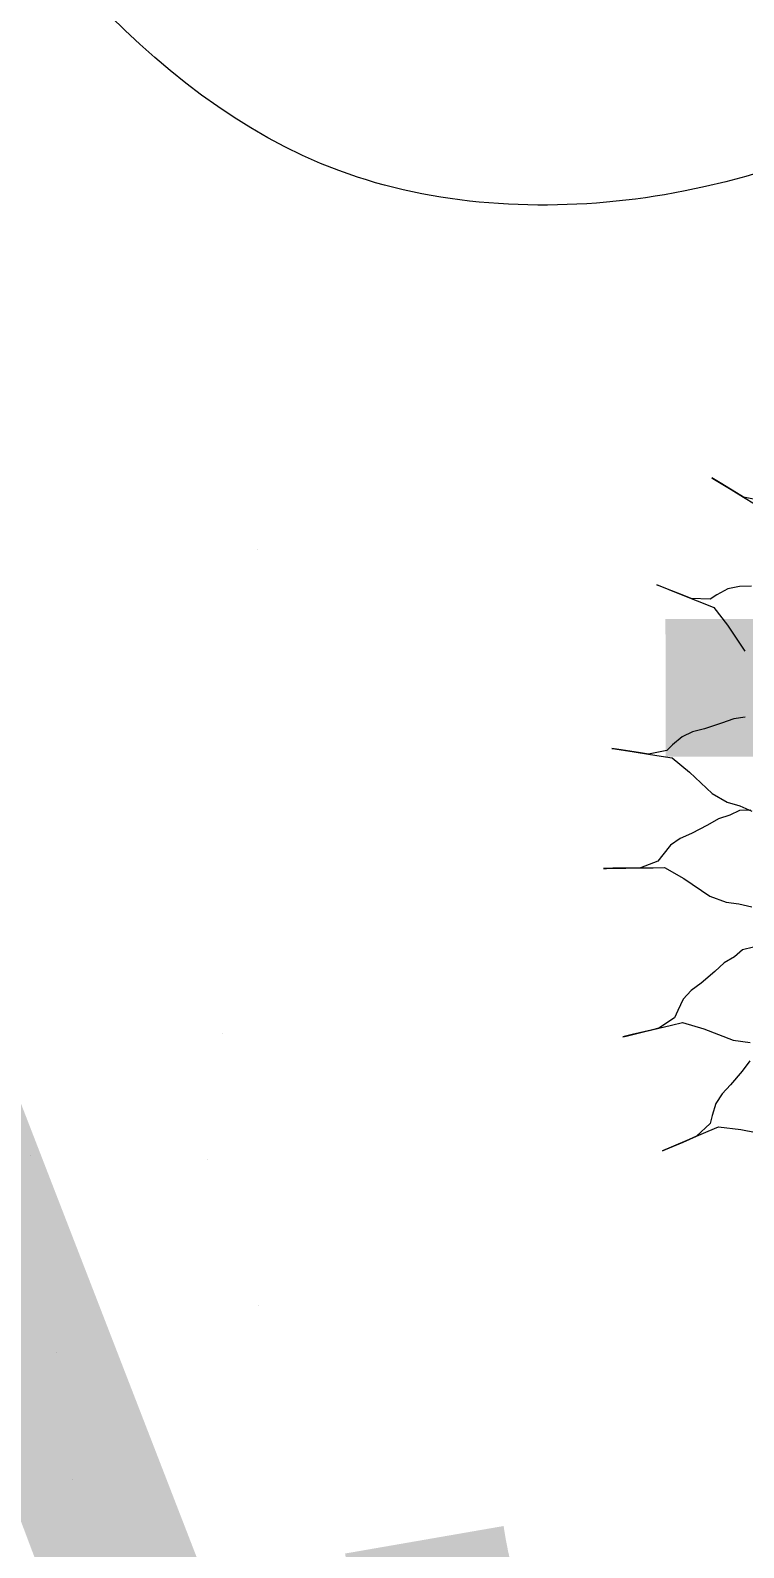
# Model space of a CAD drawing. Extents: x -454308 to 890911, y -14103 to 1343694.
# Drawn here: x 205225.47 to 205231.06, y 658690.5 to 658702.4 of the extents above; entities that cross this region are included whole.
import ezdxf

# ---------------------------------------------------------------- set-up
doc = ezdxf.new("R2010")
doc.units = 0
doc.header["$MEASUREMENT"] = 0
for name, color, linetype, lineweight in [('AR_Vegetacion', 105, 'Continuous', 5), ('TEXTO', 7, 'Continuous', 15), ('Vegetacion_', 105, 'Continuous', 5)]:
    doc.layers.add(name, color=color, linetype=linetype, lineweight=lineweight)
doc.styles.add('ARIAL', font='arial.ttf')

# ---------------------------------------------------------------- blocks, each defined once
blk = doc.blocks.new('AGAVE AZUL')
at = {"layer": 'Vegetacion_', "color": 47}
for p, q in [((-1.627, -0.2334), (-1.6665, -0.2552)), ((-1.6665, -0.2552), (-1.636, -0.2504)), ((-1.7314, -0.2653), (-1.7543, -0.2689)), ((-1.7543, -0.2689), (-1.7466, -0.2677)), ((-1.7466, -0.2677), (-1.7009, -0.2606)), ((-1.6856, -0.2582), (-1.7314, -0.2653)), ((-1.7009, -0.2606), (-1.6665, -0.2552)), ((-1.6665, -0.2552), (-1.6856, -0.2582)), ((-1.5353, -0.4255), (-1.5524, -0.4475)), ((-1.5134, -0.406), (-1.5353, -0.4255)), ((-1.5524, -0.4475), (-1.5634, -0.4756)), ((-1.5695, -0.4939), (-1.6049, -0.522)), ((-1.5756, -0.5122), (-1.5499, -0.5036)), ((-1.5634, -0.4756), (-1.5695, -0.4939)), ((-1.5499, -0.5036), (-1.4974, -0.5145)), ((-1.6671, -0.5428), (-1.6891, -0.5501)), ((-1.6817, -0.5476), (-1.6378, -0.533)), ((-1.6232, -0.5281), (-1.6671, -0.5428)), ((-1.6378, -0.533), (-1.6049, -0.522)), ((-1.6049, -0.522), (-1.6232, -0.5281)), ((-1.6049, -0.522), (-1.5756, -0.5122)), ((-1.4974, -0.5145), (-1.4254, -0.5352)), ((-1.6891, -0.5501), (-1.6817, -0.5476)), ((-1.3408, -0.6762), (-1.3558, -0.7035)), ((-1.3218, -0.6556), (-1.3408, -0.6762)), ((-1.3558, -0.7035), (-1.3788, -0.74)), ((-1.3958, -0.764), (-1.4075, -0.7892)), ((-1.3788, -0.74), (-1.3958, -0.764)), ((-1.4075, -0.7892), (-1.412, -0.819)), ((-1.412, -0.819), (-1.4138, -0.8382)), ((-1.2232, -0.8394), (-1.1948, -0.8266)), ((-1.1882, -0.8353), (-1.1981, -0.8592)), ((-1.1948, -0.8266), (-1.1644, -0.8172)), ((-1.1678, -0.8176), (-1.1882, -0.8353)), ((-1.4717, -0.8916), (-1.442, -0.8735)), ((-1.442, -0.8735), (-1.4585, -0.8836)), ((-1.4138, -0.8382), (-1.442, -0.8735)), ((-1.442, -0.8735), (-1.4157, -0.8574)), ((-1.4157, -0.8574), (-1.3926, -0.8434)), ((-1.3926, -0.8434), (-1.339, -0.8423)), ((-1.339, -0.8423), (-1.2642, -0.8464)), ((-1.2642, -0.8464), (-1.2232, -0.8394)), ((-1.1981, -0.8592), (-1.2135, -0.8828)), ((-1.4981, -0.9077), (-1.5178, -0.9198)), ((-1.5112, -0.9157), (-1.4717, -0.8916)), ((-1.4585, -0.8836), (-1.4981, -0.9077)), ((-1.2135, -0.8828), (-1.2238, -0.9122)), ((-1.5178, -0.9198), (-1.5112, -0.9157)), ((-1.2238, -0.9122), (-1.2403, -0.952)), ((-1.2531, -0.9785), (-1.2604, -1.0053)), ((-1.2403, -0.952), (-1.2531, -0.9785)), ((-1.2604, -1.0053), (-1.2598, -1.0355)), ((-1.0703, -1.0241), (-1.0444, -1.0068)), ((-1.0444, -1.0068), (-1.0161, -0.9923)), ((-1.2585, -1.0547), (-1.2804, -1.0942)), ((-1.2598, -1.0355), (-1.2585, -1.0547)), ((-1.2367, -1.0562), (-1.184, -1.0462)), ((-1.184, -1.0462), (-1.1095, -1.0378)), ((-1.1095, -1.0378), (-1.0703, -1.0241)), ((-1.2804, -1.0942), (-1.2571, -1.074)), ((-1.2571, -1.074), (-1.2367, -1.0562)), ((-0.966, -1.0859), (-0.9703, -1.1115)), ((-0.95, -1.0641), (-0.966, -1.0859)), ((-1.3416, -1.1474), (-1.3066, -1.117)), ((-1.295, -1.1069), (-1.33, -1.1372)), ((-1.3066, -1.117), (-1.2804, -1.0942)), ((-1.2804, -1.0942), (-1.295, -1.1069)), ((-0.9703, -1.1115), (-0.98, -1.1378)), ((-1.33, -1.1372), (-1.3474, -1.1524)), ((-1.3474, -1.1524), (-1.3416, -1.1474)), ((-0.98, -1.1378), (-0.9834, -1.1688)), ((-0.9834, -1.1688), (-0.9906, -1.2113)), ((-0.9906, -1.2113), (-0.9972, -1.24)), ((-0.9972, -1.24), (-0.9984, -1.2678)), ((-0.9984, -1.2678), (-0.9911, -1.297)), ((-0.9147, -1.2906), (-0.844, -1.2657)), ((-0.844, -1.2657), (-0.8088, -1.2436)), ((-0.9911, -1.297), (-0.9854, -1.3155)), ((-0.9638, -1.3121), (-0.9147, -1.2906)), ((-0.7807, -1.2778), (-0.779, -1.3089)), ((-0.779, -1.3089), (-0.779, -1.352)), ((-0.9854, -1.3155), (-0.998, -1.3589)), ((-0.998, -1.3589), (-0.9798, -1.3339)), ((-0.9798, -1.3339), (-0.9638, -1.3121)), ((-1.0094, -1.3745), (-1.0367, -1.4119)), ((-1.0185, -1.3869), (-0.998, -1.3589)), ((-0.998, -1.3589), (-1.0094, -1.3745)), ((-0.779, -1.352), (-0.7807, -1.3814)), ((-0.7807, -1.3814), (-0.7772, -1.409)), ((-0.6909, -1.4175), (-0.6254, -1.3812)), ((-1.0367, -1.4119), (-1.0503, -1.4306)), ((-1.0458, -1.4244), (-1.0185, -1.3869)), ((-0.7772, -1.409), (-0.7651, -1.4366)), ((-0.7358, -1.4469), (-0.6909, -1.4175)), ((-1.0503, -1.4306), (-1.0458, -1.4244)), ((-0.7651, -1.4366), (-0.7565, -1.4538)), ((-0.7565, -1.4538), (-0.7617, -1.4987)), ((-0.7479, -1.4711), (-0.7358, -1.4469)), ((-0.7617, -1.4987), (-0.7479, -1.4711)), ((-0.7703, -1.516), (-0.791, -1.5575)), ((-0.7772, -1.5298), (-0.7617, -1.4987)), ((-0.7617, -1.4987), (-0.7703, -1.516)), ((-0.791, -1.5575), (-0.8013, -1.5782)), ((-0.7979, -1.5713), (-0.7772, -1.5298)), ((-0.8013, -1.5782), (-0.7979, -1.5713))]:
    blk.add_line(p, q, dxfattribs=at)
blk = doc.blocks.new('A$C5E4E7328')
at = {"layer": 'AR_Vegetacion'}
blk.add_spline([(0.78566, 0.34553), (0.746, 0.46247), (0.65391, 0.53185), (0.51122, 0.52338), (0.42191, 0.44752), (0.3416, 0.29466), (0.27925, 0.24385), (0.1094, 0.24563)], degree=3, dxfattribs=at)
at = {"layer": 'AR_Vegetacion', "xscale": 0.1089994751442921, "yscale": 0.1089994751442921, "zscale": 0.1089994751442921, "rotation": 2.198464782989686}
blk.add_blockref('AGAVE AZUL', (0.59062, 0.28498), dxfattribs=at)

msp = doc.modelspace()

# ---------------------------------------------------------------- hatches: boundary and pattern name
at = {"layer": 'Vegetacion_', "lineweight": 18}
h = msp.add_hatch(dxfattribs=at)
h.set_pattern_fill('AR-SAND', color=256, scale=0.075, angle=90, style=0)
h.set_pattern_definition([(127.5, (205523.2828, 658641.817), (-3.6706, -0.120002), [0, -2.8956, 0, -3.2385, 0, -3.095625]), (97.5, (205523.283, 658641.817), (-5.37619, 3.371425), [0, -1.5621, 0, -2.60985, 0, -1.000125]), (57.5, (205523.2828, 658639.474), (-0.01078, 5.932443), [0, -0.9525, 0, -3.429, 0, -4.47675]), (47.5, (205523.283, 658639.474), (-1.67197, 5.72667), [0, -0.47625, 0, -2.2479, 0, -2.57175])])
h.paths.add_polyline_path([(205240.779, 658760.076), (205244.633, 658759.191), (205246.153, 658758.921), (205245.555, 658755.019), (205245.068, 658746.658), (205246, 658738.27), (205248.325, 658730.433), (205250.262, 658726.009), (205245.321, 658725.228), (205242.203, 658726.786), (205235.228, 658726.622), (205228.074, 658722.01), (205227.5, 658717.665), (205227.418, 658715.698), (205223.144, 658713.545), (205222.98, 658709.528), (205221.667, 658706.577), (205221.667, 658704.528), (205222.93, 658700.109), (205225.461, 658698.96), (205226.669, 658698.96), (205227.647, 658698.615), (205227.103, 658693.737), (205229.381, 658688.327), (205233.379, 658688.074), (205236.77, 658688.074), (205236.517, 658685.9), (205238.317, 658674.698), (205246.85, 658669.66), (205253.574, 658671.468), (205257.452, 658675.473), (205261.202, 658679.219), (205261.719, 658685.42), (205261.59, 658689.553), (205259.558, 658698.281), (205255.842, 658703.171), (205255.026, 658705.706), (205257.927, 658707.427), (205259.014, 658707.245), (205266.265, 658702.084), (205271.224, 658700.918), (205273.211, 658697.912), (205270.706, 658698.009), (205266.99, 658697.013), (205267.545, 658692.179), (205267.437, 658690.583), (205267.987, 658684.789), (205270.615, 658683.703), (205273.295, 658683.682), (205274.566, 658682.808), (205271.341, 658675.793), (205274.786, 658673.71), (205275.148, 658670.903), (205273.12, 658667.849), (205272.289, 658665.071), (205273.245, 658661.396), (205275.783, 658656.018), (205279.693, 658656.143), (205286.478, 658655.928), (205289.106, 658657.467), (205290.814, 658656.999), (205286.307, 658642.777), (205286.307, 658641.817), (205246.237, 658641.817), (205250.044, 658646.148), (205249.228, 658653.936), (205245.331, 658655.837), (205243.156, 658655.475), (205241.434, 658655.747), (205240.074, 658659.006), (205238.987, 658662.9), (205237.536, 658665.345), (205234.002, 658665.797), (205231.645, 658666.341), (205231.192, 658670.144), (205228.544, 658678.161), (205225.191, 658678.161), (205221.293, 658676.26), (205219.877, 658674.838), (205218.133, 658674.838), (205218.133, 658746.612), (205224.995, 658746.241), (205227.19, 658747.138), (205228.737, 658750.129), (205228.886, 658752.422), (205229.294, 658754.537), (205229.696, 658756.622), (205232.728, 658755.994), (205235.123, 658754), (205237.319, 658755.196), (205237.219, 658758.187), (205238.416, 658758.985)])

# ---------------------------------------------------------------- block references
at = {"color": 0, "xscale": 29.99999999534342, "yscale": 29.99999999534339, "zscale": 29.99999999534339, "rotation": 317.5562597771022}
msp.add_blockref('A$C5E4E7328', (205216.913, 658701.507), dxfattribs=at)

# ---------------------------------------------------------------- texts
at = {"layer": 'TEXTO', "style": 'ARIAL'}
msp.add_text('PLANTA BAJA    ESC: 1/50', height=9.75, rotation=0.0575, dxfattribs=at).set_placement((205152.793, 658687.956))

doc.saveas('drawing.dxf')
